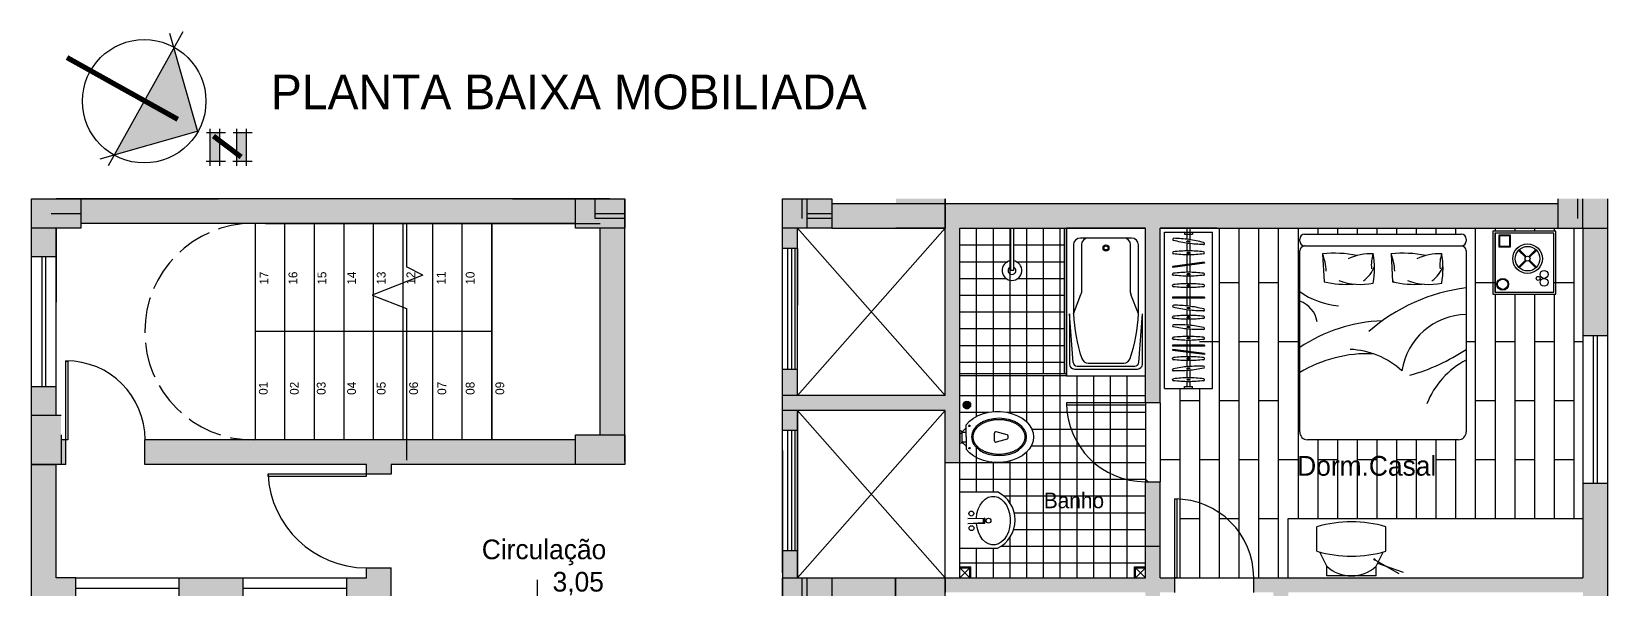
# Model space of a CAD drawing. Header units: millimetres. Extents: x 935 to 1399, y 512 to 900.
# Drawn here: x 1214.03 to 1230.03, y 825.03 to 830.7 of the extents above; entities that cross this region are included whole.
import ezdxf

# ---------------------------------------------------------------- set-up
doc = ezdxf.new("R2010")
doc.units = ezdxf.units.MM
doc.linetypes.add('ACAD_ISO02W100', pattern=[15, 12, -3])
for name, color, linetype in [('COR1', 1, 'Continuous'), ('COR2', 2, 'Continuous'), ('COR5', 5, 'Continuous'), ('LAYER1', 1, 'Continuous'), ('MOBIL', 7, 'Continuous'), ('MOBILIARIO', 4, 'Continuous'), ('projeçao', 7, 'ACAD_ISO02W100'), ('SANITARIOS', 5, 'Continuous')]:
    doc.layers.add(name, color=color, linetype=linetype)

msp = doc.modelspace()

# ---------------------------------------------------------------- hatches: boundary and pattern name
h = msp.add_hatch(color=254)
h.paths.add_polyline_path([(1219.55734, 829.00153), (1214.53467, 829.00153), (1214.53467, 828.75153), (1219.55734, 828.75153)])
h.paths.add_polyline_path([(1220.05734, 828.70153), (1219.80734, 828.70153), (1219.80734, 826.60153), (1220.05734, 826.60153)])
h.paths.add_polyline_path([(1219.55734, 826.55153), (1215.18467, 826.55153), (1215.18467, 826.30153), (1217.43467, 826.30153), (1217.43467, 826.20153), (1217.68467, 826.20153), (1217.68467, 826.30153), (1219.55734, 826.30153)])
h.paths.add_polyline_path([(1214.38467, 826.55153), (1214.33467, 826.55153), (1214.33467, 826.30153), (1214.38467, 826.30153)])
h.paths.add_polyline_path([(1214.28467, 827.09153), (1214.03467, 827.09153), (1214.03467, 826.80153), (1214.28467, 826.80153)])
h.paths.add_polyline_path([(1214.28467, 828.70153), (1214.03467, 828.70153), (1214.03467, 828.41153), (1214.28467, 828.41153)])
for points in [[(1214.53467, 829.00153), (1214.03467, 829.00153), (1214.03467, 828.70153), (1214.53467, 828.70153)], [(1214.53467, 829.00153), (1214.03467, 829.00153), (1214.03467, 828.70153), (1214.53467, 828.70153)], [(1220.05734, 829.00153), (1219.55734, 829.00153), (1219.55734, 828.70153), (1220.05734, 828.70153)], [(1222.15967, 829.00153), (1221.65967, 829.00153), (1221.65967, 828.70153), (1222.15967, 828.70153)], [(1223.30967, 829.00153), (1222.80967, 829.00153), (1222.80967, 828.70153), (1223.30967, 828.70153)], [(1230.03467, 829.00153), (1229.53467, 829.00153), (1229.53467, 828.70153), (1230.03467, 828.70153)], [(1214.33467, 826.30153), (1214.33467, 826.80153), (1214.03467, 826.80153), (1214.03467, 826.30153)], [(1219.55734, 826.60153), (1219.55734, 826.30153), (1220.05734, 826.30153), (1220.05734, 826.60153)], [(1222.15967, 825.15153), (1221.65967, 825.15153), (1221.65967, 824.85153), (1222.15967, 824.85153)], [(1223.30967, 825.15153), (1222.80967, 825.15153), (1222.80967, 824.85153), (1223.30967, 824.85153)]]:
    msp.add_hatch(color=256).paths.add_polyline_path(points)
h = msp.add_hatch()
h.set_pattern_fill('NET', color=254, scale=0.05, style=0)
h.set_pattern_definition([(0, (1588.9103825, 436.532447), (0, 0.00625), []), (90, (1588.9103825, 436.532447), (-0.00625, 4e-19), [])])
h.paths.add_polyline_path([(1223.56921, 826.90623, 1), (1223.49275, 826.90623, 1)])
at = {"layer": 'MOBIL'}
h = msp.add_hatch(color=254, dxfattribs=at)
h.paths.add_polyline_path([(1223.45967, 828.70153), (1225.34298, 828.70153), (1225.34298, 826.92653), (1225.49298, 826.92653), (1225.49298, 828.95153), (1223.30967, 828.95153), (1223.30967, 828.70153), (1223.30967, 827.35153), (1223.30967, 827.17653), (1223.30967, 827.05153), (1223.30967, 827.00153), (1221.65967, 827.00153), (1221.65967, 826.85153), (1223.30967, 826.85153), (1223.30967, 826.32153), (1223.45967, 826.32153), (1223.45967, 826.85153)])
h.paths.add_polyline_path([(1229.53467, 828.95153), (1228.33467, 828.95153), (1225.49298, 828.95153), (1225.49298, 828.70153), (1229.53467, 828.70153)])
h.paths.add_polyline_path([(1225.49298, 826.12653), (1225.34298, 826.12653), (1225.34298, 825.47153), (1225.49298, 825.47153)])
h.paths.add_polyline_path([(1221.80967, 827.26962), (1221.65967, 827.26962), (1221.65967, 827.00153), (1221.80967, 827.00153)], flags=17)
h.paths.add_polyline_path([(1221.80967, 826.85153), (1221.65967, 826.85153), (1221.65967, 826.65018), (1221.80967, 826.65018)], flags=17)
h.paths.add_polyline_path([(1221.80967, 828.70153), (1221.65967, 828.70153), (1221.65967, 828.49462), (1221.80967, 828.49462)], flags=17)
h.paths.add_polyline_path([(1223.30967, 828.95153), (1222.15967, 828.95153), (1222.15967, 828.80153), (1222.15967, 828.70153), (1223.30967, 828.70153)], flags=16)
h.paths.add_polyline_path([(1230.03467, 828.70153), (1229.78467, 828.70153), (1229.78467, 827.61043), (1230.03467, 827.61043)])
for points in [[(1214.28467, 826.30153), (1214.03467, 826.30153), (1214.03467, 824.13364), (1214.28467, 824.13364), (1214.28467, 824.40153), (1214.28467, 824.65153), (1214.28467, 824.70153), (1214.28467, 824.90153), (1214.48467, 824.90153), (1214.48467, 825.15153), (1214.28467, 825.15153)], [(1230.03467, 826.11043), (1229.78467, 826.11043), (1229.78467, 825.15153), (1229.78467, 823.00153), (1229.93467, 823.00153), (1230.03467, 823.00153)], [(1225.64298, 825.15153), (1225.49298, 825.15153), (1225.49298, 825.47153), (1225.34298, 825.47153), (1225.34298, 825.15153), (1223.30967, 825.15153), (1223.30967, 825.00153), (1225.19298, 825.00153), (1225.34298, 825.00153), (1225.34298, 824.48475), (1225.49298, 824.48475), (1225.49298, 825.00153), (1225.64298, 825.00153)], [(1229.78467, 825.15153), (1226.74298, 825.15153), (1226.44298, 825.15153), (1226.44298, 825.00153), (1226.64298, 825.00153), (1226.64298, 824.90153), (1226.79298, 824.90153), (1226.79298, 825.00153), (1229.78467, 825.00153)]]:
    msp.add_hatch(color=254, dxfattribs=at).paths.add_polyline_path(points)
h = msp.add_hatch(color=254, dxfattribs=at)
h.paths.add_polyline_path([(1221.80967, 825.42518), (1221.65967, 825.42518), (1221.65967, 825.20153), (1221.65967, 825.15153), (1221.80967, 825.15153)])
h.paths.add_polyline_path([(1222.80323, 825.15153), (1222.15967, 825.15153), (1222.15967, 824.95153), (1222.15967, 824.90153), (1222.80323, 824.90153)])
h = msp.add_hatch(color=254, dxfattribs=at)
h.paths.add_polyline_path([(1220.05734, 824.03364), (1217.68467, 824.03364), (1217.68467, 824.13364), (1215.98467, 824.13364), (1215.98467, 824.90153), (1216.18467, 824.90153), (1216.18467, 825.15153), (1215.53467, 825.15153), (1215.53467, 824.90153), (1215.73467, 824.90153), (1215.73467, 824.30153), (1215.73467, 824.15153), (1215.73467, 824.13364), (1214.03467, 824.13364), (1214.03467, 823.00153), (1214.28467, 823.00153), (1214.28467, 823.25364), (1214.28467, 823.88364), (1215.93467, 823.88364), (1215.93467, 823.78364), (1216.08467, 823.78364), (1216.08467, 823.88364), (1218.83289, 823.88364), (1218.83289, 823.88477), (1218.85603, 823.88477), (1218.85603, 823.88364), (1219.80734, 823.88364), (1219.80734, 822.26784, -0.00624878), (1219.82734, 822.26759), (1219.95734, 822.26759), (1219.95734, 823.88364), (1220.05734, 823.88364)])
h.paths.add_polyline_path([(1216.08467, 822.98364), (1215.93467, 822.98364), (1215.93467, 822.47564), (1216.08467, 822.47564)], flags=17)
h.paths.add_polyline_path([(1217.68467, 825.15153), (1217.68467, 825.25142), (1217.43467, 825.25142), (1217.43467, 825.15153), (1217.23467, 825.15153), (1217.23467, 824.90153), (1217.43467, 824.90153), (1217.43467, 824.13364), (1217.68467, 824.13364)])

# ---------------------------------------------------------------- linework, layer by layer
for p, q in [((1214.03467, 829.00153), (1214.53467, 829.00153)), ((1214.03467, 828.70153), (1214.03467, 829.00153)), ((1214.03467, 829.00153), (1214.53467, 829.00153)), ((1214.03467, 829.00153), (1214.53467, 829.00153)), ((1214.03467, 828.70153), (1214.03467, 829.00153)), ((1214.53467, 829.00153), (1214.53467, 828.70153)), ((1214.53467, 829.00153), (1214.53467, 828.80153)), ((1214.53467, 829.00153), (1214.53467, 828.70153)), ((1214.53467, 829.00153), (1214.53467, 828.80153)), ((1219.55734, 829.00153), (1220.05734, 829.00153)), ((1219.55734, 828.70153), (1219.55734, 829.00153)), ((1219.75734, 828.80153), (1219.75734, 829.00153)), ((1219.75734, 829.00153), (1220.05734, 829.00153)), ((1220.05734, 829.00153), (1220.05734, 828.70153)), ((1220.05734, 829.00153), (1220.05734, 828.80153)), ((1221.65967, 829.00153), (1222.15967, 829.00153)), ((1221.65967, 828.70153), (1221.65967, 829.00153)), ((1221.85967, 828.80153), (1221.85967, 829.00153)), ((1221.85967, 829.00153), (1222.15967, 829.00153)), ((1221.90967, 828.70153), (1221.90967, 829.00153)), ((1222.15967, 829.00153), (1222.15967, 828.70153)), ((1222.15967, 829.00153), (1222.15967, 828.80153)), ((1223.30967, 828.70153), (1223.30967, 829.00153)), ((1223.30967, 829.00153), (1223.30967, 828.85153)), ((1223.30967, 828.70153), (1223.30967, 829.00153)), ((1229.53467, 828.70153), (1229.53467, 829.00153)), ((1229.73467, 828.80153), (1229.73467, 829.00153)), ((1229.78467, 828.70153), (1229.78467, 829.00153)), ((1230.03467, 829.00153), (1230.03467, 828.70153)), ((1230.03467, 829.00153), (1230.03467, 828.80153)), ((1214.23467, 828.85153), (1214.53467, 828.85153)), ((1214.23467, 828.85153), (1214.53467, 828.85153)), ((1219.75734, 828.85153), (1220.05734, 828.85153)), ((1220.05734, 828.80153), (1219.75734, 828.80153)), ((1221.90967, 828.85153), (1222.15967, 828.85153)), ((1222.15967, 828.80153), (1221.90967, 828.80153)), ((1214.53467, 828.70153), (1214.03467, 828.70153)), ((1214.53467, 828.70153), (1214.03467, 828.70153)), ((1220.05734, 828.70153), (1219.55734, 828.70153)), ((1222.15967, 828.70153), (1221.65967, 828.70153)), ((1223.30967, 828.70153), (1222.80967, 828.70153)), ((1229.53467, 828.70153), (1230.03467, 828.70153)), ((1214.03467, 826.30153), (1214.03467, 826.80153)), ((1214.03467, 826.80153), (1214.33467, 826.80153)), ((1214.33467, 826.60153), (1214.33467, 826.30153)), ((1219.55734, 826.60153), (1220.05734, 826.60153)), ((1219.55734, 826.30153), (1219.55734, 826.60153)), ((1219.75734, 826.60153), (1220.05734, 826.60153)), ((1220.05734, 826.60153), (1220.05734, 826.30153)), ((1220.05734, 826.60153), (1220.05734, 826.40153)), ((1214.33467, 826.55153), (1214.33467, 826.30153)), ((1214.33467, 826.30153), (1214.03467, 826.30153)), ((1220.05734, 826.30153), (1219.55734, 826.30153)), ((1221.65967, 825.15153), (1222.15967, 825.15153)), ((1221.65967, 824.85153), (1221.65967, 825.15153)), ((1221.85967, 824.95153), (1221.85967, 825.15153)), ((1221.85967, 825.15153), (1222.15967, 825.15153)), ((1221.90967, 824.85153), (1221.90967, 825.15153)), ((1222.15967, 825.15153), (1222.15967, 824.85153)), ((1222.15967, 825.15153), (1222.15967, 824.95153)), ((1222.80967, 824.85153), (1222.80967, 825.15153)), ((1223.30967, 824.85153), (1223.30967, 825.15153)), ((1223.30967, 825.15153), (1223.30967, 825.00153))]:
    msp.add_line(p, q)
at = {"color": 6}
for p, q in [((1214.28467, 829.00153), (1215.93467, 829.00153)), ((1215.73467, 829.00153), (1214.28467, 829.00153)), ((1214.28467, 829.00153), (1215.93467, 829.00153)), ((1215.73467, 829.00153), (1214.28467, 829.00153)), ((1219.55734, 829.00153), (1214.53467, 829.00153)), ((1215.88467, 829.00153), (1215.93467, 829.00153)), ((1215.93467, 829.00153), (1215.88467, 829.00153)), ((1215.88467, 829.00153), (1215.93467, 829.00153)), ((1218.91779, 829.00153), (1219.80734, 829.00153)), ((1219.90734, 829.00153), (1218.91779, 829.00153)), ((1218.91779, 829.00153), (1219.90734, 829.00153)), ((1219.90734, 829.00153), (1218.91779, 829.00153)), ((1220.05734, 826.33153), (1220.05734, 829.00153)), ((1222.15967, 828.95153), (1225.15154, 828.95153)), ((1223.30967, 828.95153), (1229.53467, 828.95153)), ((1228.33467, 828.95153), (1229.53467, 828.95153)), ((1214.03467, 814.80153), (1214.03467, 828.70153)), ((1214.28467, 828.70153), (1214.28467, 827.95153)), ((1214.28467, 828.70153), (1214.28467, 827.95153)), ((1214.28467, 826.80153), (1214.28467, 828.70153)), ((1219.55734, 828.75153), (1214.53467, 828.75153)), ((1216.30734, 826.55153), (1216.30734, 828.75153)), ((1216.40967, 828.75153), (1219.20967, 828.75153)), ((1216.60734, 826.55153), (1216.60734, 828.75153)), ((1216.90734, 826.55153), (1216.90734, 828.75153)), ((1217.20734, 826.55153), (1217.20734, 828.75153)), ((1217.50734, 826.55153), (1217.50734, 828.75153)), ((1217.80734, 826.55153), (1217.80734, 828.75153)), ((1218.10734, 826.55153), (1218.10734, 828.75153)), ((1218.40734, 826.55153), (1218.40734, 828.75153)), ((1218.70734, 828.75153), (1218.70734, 826.55153)), ((1218.70734, 826.55153), (1218.70734, 828.75153)), ((1219.20967, 828.75153), (1219.80734, 828.75153)), ((1219.80734, 826.60153), (1219.80734, 828.70153)), ((1221.65967, 826.0052), (1221.65967, 828.7552)), ((1221.80967, 827.17653), (1221.80967, 828.70153)), ((1222.15967, 828.70153), (1223.30967, 828.70153)), ((1223.30967, 827.00153), (1223.30967, 828.70153)), ((1223.30967, 827.05153), (1223.30967, 828.70153)), ((1223.30967, 828.20153), (1223.30967, 828.70153)), ((1223.30967, 827.35153), (1223.30967, 828.70153)), ((1223.45967, 827.00153), (1223.45967, 828.70153)), ((1223.45967, 827.05153), (1223.45967, 828.70153)), ((1223.45967, 825.15153), (1223.45967, 828.70153)), ((1223.45967, 828.70153), (1225.34298, 828.70153)), ((1224.52298, 827.22153), (1224.52298, 828.70153)), ((1224.54298, 827.20153), (1224.54298, 828.70153)), ((1225.34298, 826.92653), (1225.34298, 828.70153)), ((1225.49298, 826.92653), (1225.49298, 828.70153)), ((1225.49298, 828.70153), (1229.53467, 828.70153)), ((1229.78467, 828.70153), (1229.78467, 825.15153)), ((1230.03467, 828.70153), (1230.03467, 816.00153)), ((1221.80967, 828.49462), (1221.65967, 828.49462)), ((1221.80967, 827.91962), (1221.80967, 828.49462)), ((1221.80967, 828.49462), (1221.80967, 827.91962)), ((1214.28467, 828.41153), (1214.03467, 828.41153)), ((1223.30967, 827.17653), (1223.30967, 828.40808)), ((1218.70734, 827.65153), (1216.30734, 827.65153)), ((1229.78467, 827.61043), (1230.03467, 827.61043)), ((1221.65967, 827.26962), (1221.80967, 827.26962)), ((1221.65967, 825.42518), (1221.65967, 827.22885)), ((1221.80967, 827.00153), (1221.80967, 827.26962)), ((1224.54298, 827.22153), (1223.45967, 827.22153)), ((1224.54298, 827.20153), (1223.45967, 827.20153)), ((1214.28467, 827.09153), (1214.03467, 827.09153)), ((1223.30967, 827.00153), (1221.65967, 827.00153)), ((1225.49298, 826.92653), (1225.34298, 826.92653)), ((1221.65967, 825.20153), (1221.65967, 826.85615)), ((1223.30967, 826.85153), (1221.65967, 826.85153)), ((1221.65967, 826.20251), (1221.65967, 826.72981)), ((1221.80967, 825.15153), (1221.80967, 826.85153)), ((1221.80967, 825.35153), (1221.80967, 826.85153)), ((1221.80967, 826.25385), (1221.80967, 826.85153)), ((1221.80967, 826.85153), (1221.80967, 825.35153)), ((1223.30967, 825.15153), (1223.30967, 826.85153)), ((1223.45967, 825.15153), (1223.45967, 826.85153)), ((1223.45967, 825.15153), (1223.45967, 826.85153)), ((1223.45967, 825.15153), (1223.45967, 826.85153)), ((1229.78467, 826.77296), (1229.78467, 825.15153)), ((1221.65967, 826.65018), (1221.80967, 826.65018)), ((1214.38467, 826.55153), (1214.33467, 826.55153)), ((1214.38467, 826.30153), (1214.38467, 826.55153)), ((1219.55734, 826.55153), (1215.18467, 826.55153)), ((1215.18467, 826.30153), (1215.18467, 826.55153)), ((1221.65967, 826.44378), (1221.65967, 824.03364)), ((1221.80967, 826.44378), (1221.80967, 825.15153)), ((1221.80967, 826.44378), (1221.80967, 825.15153)), ((1221.80967, 826.44378), (1221.80967, 825.15153)), ((1214.33467, 826.30153), (1214.28467, 826.30153)), ((1214.38467, 826.30153), (1214.28467, 826.30153)), ((1214.28467, 825.15153), (1214.28467, 826.30153)), ((1217.43467, 826.30153), (1215.18467, 826.30153)), ((1217.43467, 826.18153), (1217.43467, 826.30153)), ((1220.05734, 826.30153), (1217.68467, 826.30153)), ((1217.68467, 826.30153), (1217.68467, 826.20153)), ((1220.05734, 826.30153), (1219.53177, 826.30153)), ((1229.78467, 826.32653), (1229.78467, 825.15153)), ((1217.68467, 826.20153), (1217.43467, 826.20153)), ((1221.65967, 826.20251), (1221.65967, 826.22518)), ((1225.34298, 826.12653), (1225.49298, 826.12653)), ((1225.34298, 825.15153), (1225.34298, 826.12653)), ((1225.49298, 825.15153), (1225.49298, 826.12653)), ((1229.78467, 826.11043), (1230.03467, 826.11043)), ((1223.45967, 825.15153), (1223.45967, 825.56459)), ((1223.45967, 825.15153), (1223.45967, 825.56459)), ((1221.80967, 825.42518), (1221.65967, 825.42518)), ((1214.48467, 825.15153), (1214.28467, 825.15153)), ((1214.48467, 824.90153), (1214.48467, 825.15153)), ((1215.53467, 824.90153), (1215.53467, 825.15153)), ((1215.53467, 825.15153), (1216.18467, 825.15153)), ((1216.18467, 824.90153), (1216.18467, 825.15153)), ((1217.23467, 825.15153), (1217.43467, 825.15153)), ((1217.23467, 824.90153), (1217.23467, 825.15153)), ((1217.43171, 825.25142), (1217.68467, 825.25142)), ((1217.43467, 825.15153), (1217.43467, 825.25153)), ((1217.68467, 825.15153), (1217.68467, 825.25153)), ((1217.68467, 824.03364), (1217.68467, 825.15153)), ((1221.80967, 825.15153), (1223.30967, 825.15153)), ((1223.30967, 825.15153), (1225.34298, 825.15153)), ((1223.45967, 825.26153), (1223.56967, 825.26153)), ((1223.45967, 825.25153), (1223.55967, 825.25153)), ((1223.45967, 825.25153), (1223.55967, 825.25153)), ((1223.45967, 825.15153), (1225.34298, 825.15153)), ((1223.55967, 825.15153), (1223.55967, 825.25153)), ((1223.56967, 825.15153), (1223.56967, 825.26153)), ((1225.23298, 825.15153), (1225.23298, 825.26153)), ((1225.23298, 825.26153), (1225.34298, 825.26153)), ((1225.24298, 825.25153), (1225.34298, 825.25153)), ((1225.24298, 825.15153), (1225.24298, 825.25153)), ((1225.24298, 825.25153), (1225.34298, 825.25153)), ((1225.24298, 825.15153), (1225.24298, 825.25153)), ((1225.49298, 825.15153), (1225.64298, 825.15153)), ((1225.64298, 825.00153), (1225.64298, 825.15153)), ((1226.44298, 825.15153), (1226.74298, 825.15153)), ((1226.44298, 825.00153), (1226.44298, 825.15153)), ((1226.74298, 825.15153), (1229.78467, 825.15153)), ((1226.74298, 825.15153), (1229.78467, 825.15153))]:
    msp.add_line(p, q, dxfattribs=at)
at = {"color": 254}
for p, q in [((1223.30967, 828.95153), (1223.30967, 828.70153)), ((1223.62967, 827.22153), (1223.62967, 828.70153)), ((1223.79967, 827.22153), (1223.79967, 828.70153)), ((1223.96967, 827.22153), (1223.96967, 828.70153)), ((1224.13967, 827.22153), (1224.13967, 828.70153)), ((1224.30967, 827.22153), (1224.30967, 828.70153)), ((1224.47967, 827.22153), (1224.47967, 828.70153)), ((1226.09298, 828.70153), (1226.09298, 825.15153)), ((1226.29298, 828.70153), (1226.29298, 825.15153)), ((1226.49298, 828.70153), (1226.49298, 825.15153)), ((1226.69298, 828.70153), (1226.69298, 825.15153)), ((1226.89298, 828.70153), (1226.89298, 825.75153)), ((1227.09298, 828.70153), (1227.09298, 828.6411)), ((1227.29298, 828.70153), (1227.29298, 828.6411)), ((1227.49298, 828.70153), (1227.49298, 828.6411)), ((1227.69298, 828.70153), (1227.69298, 828.6411)), ((1227.89298, 828.70153), (1227.89298, 828.6411)), ((1228.09298, 828.70153), (1228.09298, 828.6411)), ((1228.29298, 828.70153), (1228.29298, 828.6411)), ((1228.49298, 828.70153), (1228.49298, 828.6411)), ((1228.69298, 828.70153), (1228.69298, 825.75153)), ((1228.89298, 828.70153), (1228.89298, 828.67248)), ((1228.89298, 828.65248), (1228.89298, 828.05248)), ((1228.89298, 828.05248), (1228.89298, 828.65248)), ((1229.09298, 828.70153), (1229.09298, 828.67248)), ((1229.29298, 828.70153), (1229.29298, 828.67248)), ((1229.49298, 828.70153), (1229.49298, 828.67248)), ((1229.69298, 828.70153), (1229.69298, 825.75153)), ((1223.45967, 828.53153), (1223.97373, 828.53153)), ((1224.00373, 828.53153), (1224.52298, 828.53153)), ((1223.45967, 828.36153), (1223.94552, 828.36153)), ((1224.03194, 828.36153), (1224.52298, 828.36153)), ((1223.45967, 828.19153), (1223.92849, 828.19153)), ((1224.04897, 828.19153), (1224.52298, 828.19153)), ((1223.45967, 828.02153), (1224.52298, 828.02153)), ((1226.09298, 828.15153), (1226.29298, 828.15153)), ((1226.49298, 828.15153), (1226.69298, 828.15153)), ((1228.69298, 828.15153), (1228.89298, 828.15153)), ((1228.89298, 828.03248), (1228.89298, 825.75153)), ((1229.09298, 828.03248), (1229.09298, 825.75153)), ((1229.29298, 828.03248), (1229.29298, 825.75153)), ((1229.49298, 828.15153), (1229.69298, 828.15153)), ((1229.49298, 828.03248), (1229.49298, 825.75153)), ((1223.45967, 827.85153), (1224.52298, 827.85153)), ((1224.13967, 826.73276), (1224.13967, 827.85153)), ((1223.45967, 827.68153), (1224.52298, 827.68153)), ((1223.62967, 826.79002), (1223.62967, 827.8222)), ((1223.96967, 826.82428), (1223.96967, 827.8222)), ((1225.89298, 827.55153), (1226.09298, 827.55153)), ((1226.29298, 827.55153), (1226.49298, 827.55153)), ((1226.69298, 827.55153), (1226.89298, 827.55153)), ((1228.60028, 827.55153), (1228.69298, 827.55153)), ((1228.89298, 827.55153), (1229.09298, 827.55153)), ((1229.29298, 827.55153), (1229.49298, 827.55153)), ((1229.69298, 827.55153), (1229.78467, 827.55153)), ((1223.45967, 827.51153), (1224.52298, 827.51153)), ((1223.79967, 826.83804), (1223.79967, 827.51153)), ((1223.45967, 827.34153), (1224.52298, 827.34153)), ((1224.30967, 825.15153), (1224.30967, 827.20153)), ((1224.47967, 825.15153), (1224.47967, 827.22153)), ((1224.64967, 825.15153), (1224.64967, 827.20153)), ((1224.81967, 825.15153), (1224.81967, 827.20153)), ((1224.98967, 825.15153), (1224.98967, 827.20153)), ((1225.15967, 825.15153), (1225.15967, 827.20153)), ((1225.69298, 827.07245), (1225.69298, 825.15153)), ((1225.89298, 827.07245), (1225.89298, 825.15153)), ((1223.45967, 827.00153), (1225.34298, 827.00153)), ((1225.34298, 826.92653), (1225.34298, 826.12653)), ((1225.49298, 826.92653), (1225.49298, 826.12653)), ((1225.69298, 826.95153), (1225.89298, 826.95153)), ((1226.09298, 826.95153), (1226.29298, 826.95153)), ((1226.49298, 826.95153), (1226.69298, 826.95153)), ((1228.69298, 826.95153), (1228.89298, 826.95153)), ((1229.09298, 826.95153), (1229.29298, 826.95153)), ((1229.49298, 826.95153), (1229.69298, 826.95153)), ((1223.45967, 826.83153), (1223.75217, 826.83153)), ((1223.93716, 826.83153), (1225.34298, 826.83153)), ((1224.19064, 826.66153), (1225.34298, 826.66153)), ((1223.62967, 826.02339), (1223.62967, 826.4715)), ((1224.13967, 825.15153), (1224.13967, 826.4293)), ((1224.18624, 826.49153), (1225.34298, 826.49153)), ((1227.09298, 826.55285), (1227.09298, 825.75153)), ((1227.29298, 826.55285), (1227.29298, 825.75153)), ((1227.49298, 826.55285), (1227.49298, 825.75153)), ((1227.69298, 826.55285), (1227.69298, 825.75153)), ((1227.89298, 826.55285), (1227.89298, 825.75153)), ((1228.09298, 826.55285), (1228.09298, 825.75153)), ((1228.29298, 826.55285), (1228.29298, 825.75153)), ((1228.49298, 826.55285), (1228.49298, 825.75153)), ((1214.03467, 826.30153), (1214.28467, 826.30153)), ((1223.30967, 826.32153), (1225.34298, 826.32153)), ((1223.79967, 826.02339), (1223.79967, 826.32402)), ((1223.96967, 825.90987), (1223.96967, 826.33778)), ((1225.49298, 826.35153), (1225.69298, 826.35153)), ((1225.89298, 826.35153), (1226.09298, 826.35153)), ((1226.29298, 826.35153), (1226.49298, 826.35153)), ((1226.69298, 826.35153), (1226.89298, 826.35153)), ((1227.09298, 826.35153), (1227.29298, 826.35153)), ((1227.49298, 826.35153), (1227.69298, 826.35153)), ((1227.89298, 826.35153), (1228.09298, 826.35153)), ((1228.29298, 826.35153), (1228.49298, 826.35153)), ((1228.69298, 826.35153), (1228.89298, 826.35153)), ((1229.09298, 826.35153), (1229.29298, 826.35153)), ((1229.49298, 826.35153), (1229.69298, 826.35153)), ((1223.45967, 826.15153), (1225.34298, 826.15153)), ((1223.9058, 825.98153), (1225.34298, 825.98153)), ((1224.01208, 825.81153), (1225.34298, 825.81153)), ((1224.00649, 825.64153), (1225.34298, 825.64153)), ((1224.00649, 825.64153), (1225.34298, 825.64153)), ((1225.69298, 825.75153), (1225.89298, 825.75153)), ((1226.09298, 825.75153), (1226.29298, 825.75153)), ((1226.49298, 825.75153), (1226.69298, 825.75153)), ((1223.62967, 825.15153), (1223.62967, 825.44981)), ((1223.79967, 825.15153), (1223.79967, 825.44981)), ((1223.87862, 825.47153), (1225.49298, 825.47153)), ((1223.96967, 825.15153), (1223.96967, 825.56333)), ((1223.45967, 825.30153), (1225.34298, 825.30153)), ((1222.80323, 825.15153), (1222.80323, 823.57678)), ((1225.64298, 825.15153), (1226.44298, 825.15153))]:
    msp.add_line(p, q, dxfattribs=at)
at = {"color": 3, "linetype": 'Continuous'}
for p, q in [((1217.84231, 828.75153), (1217.84231, 828.30836)), ((1218.00807, 828.22541), (1217.49236, 828.02264)), ((1218.00807, 828.22541), (1217.84231, 828.30836)), ((1217.49236, 828.02264), (1217.84231, 827.88793)), ((1217.84231, 827.88793), (1217.84231, 826.34631))]:
    msp.add_line(p, q, dxfattribs=at)
at = {"color": 1}
for p, q in [((1223.30967, 828.70153), (1221.80967, 827.00153)), ((1221.80967, 828.70153), (1223.30967, 827.00153)), ((1214.38467, 826.55153), (1214.38467, 827.3552)), ((1214.38467, 827.35153), (1214.40467, 827.35153)), ((1214.40467, 827.35495), (1214.40467, 826.55153)), ((1225.34298, 826.92653), (1224.54298, 826.92653)), ((1224.54298, 826.92653), (1224.54298, 826.90653)), ((1224.54298, 826.90653), (1225.34298, 826.90653)), ((1225.34298, 826.92653), (1225.34298, 826.90653)), ((1223.30967, 826.85153), (1221.80967, 825.15153)), ((1221.80967, 826.85153), (1223.30967, 825.15153)), ((1223.45967, 826.63353), (1223.45967, 826.52853)), ((1223.47017, 826.64403), (1223.47017, 826.64403)), ((1223.48067, 826.63003), (1223.52489, 826.67425)), ((1223.48067, 826.63353), (1223.48067, 826.52853)), ((1223.48067, 826.63003), (1223.52489, 826.63003)), ((1223.52489, 826.58103), (1223.52489, 826.70476)), ((1223.52489, 826.58103), (1223.52489, 826.4573)), ((1223.54366, 826.69303), (1223.56606, 826.69303)), ((1223.55766, 826.68463), (1223.55766, 826.70476)), ((1223.81077, 826.54335), (1223.81077, 826.6194)), ((1223.9404, 826.60292), (1223.8284, 826.63293)), ((1223.95077, 826.57336), (1223.95077, 826.58939)), ((1214.40467, 826.55153), (1214.38467, 826.55153)), ((1223.48067, 826.53203), (1223.52489, 826.53203)), ((1223.48067, 826.53203), (1223.52489, 826.48781)), ((1223.48894, 826.51803), (1223.48894, 826.51803)), ((1223.54366, 826.46903), (1223.56606, 826.46903)), ((1223.55766, 826.47743), (1223.55766, 826.4573)), ((1223.9404, 826.55984), (1223.8284, 826.52983)), ((1216.43467, 826.20153), (1216.43467, 826.18153)), ((1217.43467, 826.20153), (1216.43467, 826.20153)), ((1216.43467, 826.18153), (1217.43467, 826.18153)), ((1217.43467, 826.18153), (1217.43467, 826.20153)), ((1225.64298, 825.95153), (1225.66298, 825.95153)), ((1225.64298, 825.95153), (1225.64298, 825.95153)), ((1225.64298, 825.15153), (1225.64298, 825.95153)), ((1225.66298, 825.95153), (1225.66298, 825.15153)), ((1226.79298, 825.15153), (1226.79298, 825.75153)), ((1226.79298, 825.75153), (1229.78467, 825.75153)), ((1221.80967, 825.32153), (1221.80967, 825.30153)), ((1214.48467, 825.15153), (1215.53467, 825.15153)), ((1216.18467, 825.15153), (1217.23467, 825.15153)), ((1225.66298, 825.15153), (1225.64298, 825.15153))]:
    msp.add_line(p, q, dxfattribs=at)
at = {"color": 1, "ltscale": 0.1}
for p, q in [((1223.97373, 828.70153), (1223.97373, 828.27134)), ((1224.00373, 828.70153), (1224.00373, 828.27134)), ((1224.00373, 828.27134), (1223.97373, 828.27134))]:
    msp.add_line(p, q, dxfattribs=at)
at = {"color": 7}
for p, q in [((1226.07069, 828.70153), (1225.49298, 828.70153)), ((1219.17313, 824.92434), (1219.17313, 825.13073)), ((1223.45967, 825.25153), (1223.55967, 825.15153)), ((1223.55967, 825.25153), (1223.45967, 825.15153)), ((1225.34298, 825.25153), (1225.24298, 825.15153)), ((1225.24298, 825.25153), (1225.34298, 825.15153))]:
    msp.add_line(p, q, dxfattribs=at)
at = {"color": 3}
for p, q in [((1221.71467, 827.26962), (1221.71467, 828.49462)), ((1221.75467, 827.26962), (1221.75467, 828.49462)), ((1221.78467, 828.49462), (1221.78467, 827.26962)), ((1226.95698, 828.52184), (1226.95684, 828.5217)), ((1214.13967, 828.41153), (1214.13967, 827.09153)), ((1214.17967, 827.09153), (1214.17967, 828.41153)), ((1227.86757, 828.15494), (1227.85313, 828.16939)), ((1227.86757, 828.15494), (1227.85313, 828.16939)), ((1229.88967, 827.61043), (1229.88967, 826.11043)), ((1229.92967, 827.61043), (1229.92967, 826.11043)), ((1221.71467, 825.42518), (1221.71467, 826.65018)), ((1221.75467, 825.42518), (1221.75467, 826.65018)), ((1221.78467, 826.65018), (1221.78467, 825.42518)), ((1223.48067, 826.61746), (1223.45967, 826.61746)), ((1225.3705, 826.12653), (1225.34298, 826.15406)), ((1214.48467, 825.04653), (1215.53467, 825.04653)), ((1216.18467, 825.04653), (1217.23467, 825.04653))]:
    msp.add_line(p, q, dxfattribs=at)
at = {"color": 6, "linetype": 'Continuous'}
msp.add_line((1223.8763, 826.54034), (1223.87447, 826.54218), dxfattribs=at)
at = {"color": 254}
msp.add_circle((1223.53098, 826.90623), 0.03823, dxfattribs=at)
at = {"color": 1}
for centre in [(1223.55766, 826.69303), (1223.55766, 826.46903)]:
    msp.add_circle(centre, 0.0056, dxfattribs=at)
at = {"color": 6, "linetype": 'ACAD_ISO02W100', "ltscale": 0.03}
msp.add_arc((1216.28467, 827.65153), 1.1, 90, 270, dxfattribs=at)
at = {"color": 1, "ltscale": 0.1}
for radius, start, end in [(0.1, 98.626927, 81.373073), (0.04, 112.024313, 67.975687)]:
    msp.add_arc((1223.98873, 828.27134), radius, start, end, dxfattribs=at)
at = {"color": 1}
for centre, radius, start, end in [((1214.38467, 826.55153), 0.80367, 0, 90), ((1225.34298, 826.92653), 0.8, 180, 270), ((1223.47017, 826.63353), 0.0105, 90, 180), ((1223.47017, 826.63353), 0.0105, 0, 90), ((1223.82477, 826.6194), 0.014, 75, 180), ((1223.93677, 826.58939), 0.014, 0, 75), ((1223.93677, 826.57336), 0.014, 285, 0), ((1223.47017, 826.52853), 0.0105, 270, 0), ((1223.48894, 826.52853), 0.0105, 180, 270), ((1223.82477, 826.54335), 0.014, 180, 285), ((1217.43477, 826.25153), 1.00011, 182.865677, 269.824609), ((1225.64298, 825.15153), 0.8, 0, 90)]:
    msp.add_arc(centre, radius, start, end, dxfattribs=at)
at = {"color": 1, "extrusion": (0, 0, -1)}
msp.add_ellipse((1223.84467, 826.58103), major_axis=(0.364, 0), ratio=0.71153846, start_param=-2.64353334, end_param=2.64353334, dxfattribs=at)
msp.add_ellipse((1223.85728, 826.58158), major_axis=(0.28, 0), ratio=0.675, dxfattribs=at)
at = {"color": 1}
msp.add_rational_spline([(1224.12328, 826.58158), (1224.12328, 826.54794), (1224.10403, 826.51658), (1224.0843, 826.48443), (1224.04743, 826.45954), (1223.96897, 826.40658), (1223.85728, 826.40658), (1223.74558, 826.40658), (1223.66712, 826.45954), (1223.63025, 826.48443), (1223.61052, 826.51658), (1223.59128, 826.54794), (1223.59128, 826.58158), (1223.59128, 826.61522), (1223.61052, 826.64658), (1223.63025, 826.67873), (1223.66712, 826.70362), (1223.74558, 826.75658), (1223.85728, 826.75658), (1223.96897, 826.75658), (1224.04743, 826.70362), (1224.0843, 826.67873), (1224.10403, 826.64658), (1224.12328, 826.61522), (1224.12328, 826.58158)], [1, 0.982463622844, 1, 0.9801023307, 1, 0.922021079649, 1, 0.922021079649, 1, 0.9801023307, 1, 0.982463622847, 1, 0.982463622849, 1, 0.980102330699, 1, 0.922021079649, 1, 0.922021079649, 1, 0.9801023307, 1, 0.982463622847, 1], degree=2, knots=[0, 0, 0, 0.40823666, 0.40823666, 0.78539816, 0.78539816, 1.57079633, 1.57079633, 2.35619449, 2.35619449, 2.73335599, 2.73335599, 3.14159265, 3.14159265, 3.54982932, 3.54982932, 3.92699082, 3.92699082, 4.71238898, 4.71238898, 5.49778714, 5.49778714, 5.87494864, 5.87494864, 6.28318531, 6.28318531, 6.28318531], dxfattribs=at)
at = {"layer": 'COR1', "color": 1}
for p, q in [((1215.81084, 829.67553), (1216.00313, 829.67553)), ((1215.8448, 829.71205), (1215.8448, 829.33469)), ((1215.94223, 829.71205), (1215.94223, 829.33469)), ((1216.08158, 829.67553), (1216.27387, 829.67553)), ((1216.11554, 829.71205), (1216.11554, 829.33469)), ((1216.21298, 829.71205), (1216.21298, 829.33469)), ((1215.80826, 829.38338), (1216.00313, 829.38338)), ((1216.079, 829.38338), (1216.27387, 829.38338))]:
    msp.add_line(p, q, dxfattribs=at)
at = {"layer": 'COR1', "color": 1, "const_width": 0.05273}
msp.add_lwpolyline([(1215.88165, 829.63854), (1216.1628, 829.42622)], dxfattribs=at)
at = {"layer": 'COR1', "color": 1}
for points in [[(1215.8448, 829.67553), (1215.94223, 829.67553), (1215.8448, 829.38338), (1215.94223, 829.38338)], [(1216.11554, 829.67553), (1216.21298, 829.67553), (1216.11554, 829.38338), (1216.21298, 829.38338)]]:
    msp.add_solid(points, dxfattribs=at)
at = {"layer": 'COR2', "color": 2}
for p, q in [((1214.81466, 829.33958), (1215.57441, 830.70058)), ((1215.72334, 829.68126), (1215.44056, 830.6787)), ((1214.73151, 829.40852), (1215.72894, 829.6913))]:
    msp.add_line(p, q, dxfattribs=at)
at = {"layer": 'COR2', "color": 2, "const_width": 0.05273}
msp.add_lwpolyline([(1215.51967, 829.80812), (1214.39462, 830.43616)], dxfattribs=at)
at = {"layer": 'COR2', "color": 2}
msp.add_solid([(1215.72894, 829.6913), (1214.87601, 829.44949), (1215.48153, 830.5342)], dxfattribs=at)
at = {"layer": 'COR5', "color": 5}
msp.add_circle((1215.17877, 829.99184), 0.62691, dxfattribs=at)
at = {"layer": 'LAYER1', "linetype": 'Continuous'}
for p, q in [((1223.45967, 826.02339), (1223.84029, 826.02339)), ((1223.6646, 825.88834), (1223.68832, 825.92257)), ((1223.68832, 825.92257), (1223.71631, 825.94946)), ((1223.71631, 825.94946), (1223.74749, 825.96799)), ((1223.74749, 825.96799), (1223.78065, 825.97744)), ((1223.78065, 825.97744), (1223.81452, 825.97745)), ((1223.81452, 825.97745), (1223.84781, 825.96802)), ((1223.84781, 825.96802), (1223.87924, 825.94951)), ((1223.87924, 825.94951), (1223.90761, 825.92263)), ((1223.90761, 825.92263), (1223.93181, 825.88841)), ((1223.62713, 825.75591), (1223.63342, 825.80338)), ((1223.63342, 825.80338), (1223.64605, 825.84809)), ((1223.64605, 825.84809), (1223.6646, 825.88834)), ((1223.93181, 825.88841), (1223.95091, 825.84818)), ((1223.95091, 825.84818), (1223.96418, 825.80347)), ((1223.96418, 825.80347), (1223.97112, 825.75601)), ((1223.53974, 825.753), (1223.71255, 825.7553)), ((1223.70029, 825.74896), (1223.53974, 825.753)), ((1223.5404, 825.70363), (1223.70078, 825.71193)), ((1223.5404, 825.70363), (1223.7132, 825.70592)), ((1223.63441, 825.66005), (1223.62783, 825.7028)), ((1223.64768, 825.61534), (1223.63441, 825.66005)), ((1223.66678, 825.57511), (1223.64768, 825.61534)), ((1223.71255, 825.7553), (1223.70029, 825.74896)), ((1223.70078, 825.71193), (1223.70029, 825.74896)), ((1223.70078, 825.71193), (1223.7132, 825.70592)), ((1223.7132, 825.70592), (1223.71255, 825.7553)), ((1223.95251, 825.61543), (1223.93396, 825.57518)), ((1223.96517, 825.66014), (1223.95251, 825.61543)), ((1223.97146, 825.70761), (1223.96517, 825.66014)), ((1223.97112, 825.75601), (1223.97146, 825.70761)), ((1223.45967, 825.44981), (1223.84029, 825.44981)), ((1223.69095, 825.54089), (1223.66678, 825.57511)), ((1223.71932, 825.51401), (1223.69095, 825.54089)), ((1223.75075, 825.4955), (1223.71932, 825.51401)), ((1223.78404, 825.48607), (1223.75075, 825.4955)), ((1223.81794, 825.48608), (1223.78404, 825.48607)), ((1223.8511, 825.49553), (1223.81794, 825.48608)), ((1223.88225, 825.51406), (1223.8511, 825.49553)), ((1223.91024, 825.54095), (1223.88225, 825.51406)), ((1223.93396, 825.57518), (1223.91024, 825.54095))]:
    msp.add_line(p, q, dxfattribs=at)
for centre in [(1223.57612, 825.80287), (1223.57808, 825.65475), (1223.74991, 825.73111)]:
    msp.add_circle(centre, 0.02469, dxfattribs=at)
msp.add_arc((1223.70314, 825.7366), 0.31789, 295.557199, 64.442801, dxfattribs=at)
at = {"layer": 'MOBILIARIO', "color": 7}
for p, q in [((1225.53625, 827.07245), (1225.53625, 828.66245)), ((1225.53625, 828.66245), (1226.02625, 828.66245)), ((1225.74125, 828.66245), (1225.74125, 828.64245)), ((1225.74125, 828.64245), (1225.82125, 828.64245)), ((1225.76625, 828.58956), (1225.76625, 828.70153)), ((1225.79625, 828.58545), (1225.79625, 828.70153)), ((1225.82125, 828.66245), (1225.82125, 828.64245)), ((1226.02625, 827.07245), (1226.02625, 828.66245)), ((1226.9595, 828.6411), (1228.55056, 828.6411)), ((1225.62034, 828.58917), (1225.62058, 828.59091)), ((1225.76571, 828.56369), (1225.7671, 828.57359)), ((1225.79541, 828.55951), (1225.76571, 828.56369)), ((1225.76625, 828.47126), (1225.76625, 828.54944)), ((1225.7968, 828.56942), (1225.7671, 828.57359)), ((1225.79541, 828.55951), (1225.7968, 828.56942)), ((1225.79625, 828.47126), (1225.79625, 828.54531)), ((1225.94217, 828.54394), (1225.94242, 828.54568)), ((1226.90978, 828.5715), (1226.90978, 828.59138)), ((1226.9595, 828.52178), (1228.55056, 828.52178)), ((1228.60028, 828.59138), (1228.60028, 828.5715)), ((1225.61875, 828.4505), (1225.61875, 828.45226)), ((1225.94148, 828.35728), (1225.61964, 828.31205)), ((1225.94287, 828.34738), (1225.62103, 828.30214)), ((1225.79625, 828.4555), (1225.76625, 828.4555)), ((1225.76625, 828.4455), (1225.76625, 828.4555)), ((1225.79625, 828.4455), (1225.76625, 828.4455)), ((1225.76625, 828.33265), (1225.76625, 828.43151)), ((1225.76625, 828.25407), (1225.76625, 828.32255)), ((1225.79625, 828.4455), (1225.79625, 828.4555)), ((1225.79625, 828.33687), (1225.79625, 828.43151)), ((1225.79625, 828.25407), (1225.79625, 828.32677)), ((1225.94148, 828.35728), (1225.94287, 828.34738)), ((1225.94375, 828.4505), (1225.94375, 828.45226)), ((1226.90978, 826.6324), (1226.90978, 828.47205)), ((1227.14264, 828.44204), (1227.15763, 828.15823)), ((1227.83872, 828.44204), (1227.85372, 828.15823)), ((1228.60028, 828.47205), (1228.60028, 826.6324)), ((1225.61875, 828.23332), (1225.61875, 828.23508)), ((1225.61964, 828.31205), (1225.62103, 828.30214)), ((1225.76625, 828.22832), (1225.76625, 828.23832)), ((1225.79625, 828.23832), (1225.76625, 828.23832)), ((1225.79625, 828.22832), (1225.76625, 828.22832)), ((1225.76625, 828.13803), (1225.76625, 828.21432)), ((1225.79625, 828.22832), (1225.79625, 828.23832)), ((1225.79625, 828.13803), (1225.79625, 828.21432)), ((1225.94375, 828.23332), (1225.94375, 828.23508)), ((1225.61875, 828.11727), (1225.61875, 828.11903)), ((1225.61875, 828.0025), (1225.61875, 827.9925)), ((1225.94375, 828.0025), (1225.61875, 828.0025)), ((1225.79625, 828.12227), (1225.76625, 828.12227)), ((1225.76625, 828.11227), (1225.76625, 828.12227)), ((1225.79625, 828.11227), (1225.76625, 828.11227)), ((1225.76625, 828.0025), (1225.76625, 828.09827)), ((1225.79625, 828.11227), (1225.79625, 828.12227)), ((1225.79625, 828.0025), (1225.79625, 828.09827)), ((1225.94375, 828.11727), (1225.94375, 828.11903)), ((1225.94375, 828.0025), (1225.94375, 827.9925)), ((1225.94375, 827.9925), (1225.61875, 827.9925)), ((1225.61997, 827.90944), (1225.62018, 827.91119)), ((1225.76576, 827.88651), (1225.76698, 827.89643)), ((1225.79553, 827.88285), (1225.76576, 827.88651)), ((1225.76625, 827.91235), (1225.76625, 827.9925)), ((1225.76625, 827.81667), (1225.76625, 827.87231)), ((1225.79675, 827.89277), (1225.76698, 827.89643)), ((1225.79553, 827.88285), (1225.79675, 827.89277)), ((1225.79625, 827.90875), (1225.79625, 827.9925)), ((1225.79625, 827.81667), (1225.79625, 827.8687)), ((1225.94254, 827.86984), (1225.94276, 827.87158)), ((1225.61875, 827.79591), (1225.61875, 827.79767)), ((1225.61937, 827.70965), (1225.61953, 827.7114)), ((1225.76588, 827.69181), (1225.76675, 827.70177)), ((1225.79576, 827.6892), (1225.76588, 827.69181)), ((1225.79625, 827.80091), (1225.76625, 827.80091)), ((1225.76625, 827.79091), (1225.76625, 827.80091)), ((1225.79625, 827.79091), (1225.76625, 827.79091)), ((1225.76625, 827.7176), (1225.76625, 827.77691)), ((1225.79663, 827.69916), (1225.76675, 827.70177)), ((1225.79576, 827.6892), (1225.79663, 827.69916)), ((1225.79625, 827.79091), (1225.79625, 827.80091)), ((1225.79625, 827.71503), (1225.79625, 827.77691)), ((1225.94314, 827.68132), (1225.94329, 827.68307)), ((1225.94375, 827.79591), (1225.94375, 827.79767)), ((1225.61875, 827.58167), (1225.61875, 827.58343)), ((1225.76625, 827.60243), (1225.76625, 827.6777)), ((1225.76625, 827.57667), (1225.76625, 827.58667)), ((1225.79625, 827.58667), (1225.76625, 827.58667)), ((1225.79625, 827.57667), (1225.76625, 827.57667)), ((1225.76625, 827.51237), (1225.76625, 827.56267)), ((1225.79625, 827.60243), (1225.79625, 827.67513)), ((1225.79625, 827.57667), (1225.79625, 827.58667)), ((1225.79625, 827.51237), (1225.79625, 827.56267)), ((1225.94375, 827.58167), (1225.94375, 827.58343)), ((1225.61875, 827.51237), (1225.61875, 827.50237)), ((1225.94375, 827.51237), (1225.61875, 827.51237)), ((1225.94375, 827.50237), (1225.61875, 827.50237)), ((1225.61875, 827.3758), (1225.61875, 827.37756)), ((1225.62058, 827.46956), (1225.61936, 827.45964)), ((1225.94193, 827.42003), (1225.61936, 827.45964)), ((1225.94315, 827.42996), (1225.62058, 827.46956)), ((1225.76625, 827.45168), (1225.76625, 827.50237)), ((1225.76625, 827.39655), (1225.76625, 827.4416)), ((1225.79625, 827.3808), (1225.76625, 827.3808)), ((1225.76625, 827.3708), (1225.76625, 827.3808)), ((1225.79625, 827.3708), (1225.76625, 827.3708)), ((1225.79625, 827.44799), (1225.79625, 827.50237)), ((1225.79625, 827.39655), (1225.79625, 827.43792)), ((1225.79625, 827.3708), (1225.79625, 827.3808)), ((1225.94315, 827.42996), (1225.94193, 827.42003)), ((1225.94375, 827.51237), (1225.94375, 827.50237)), ((1225.94375, 827.3758), (1225.94375, 827.37756)), ((1225.61937, 827.26121), (1225.61922, 827.26296)), ((1225.79576, 827.28166), (1225.76588, 827.27905)), ((1225.76675, 827.26908), (1225.76588, 827.27905)), ((1225.76625, 827.29492), (1225.76625, 827.3568)), ((1225.76625, 827.18231), (1225.76625, 827.25502)), ((1225.79663, 827.2717), (1225.76675, 827.26908)), ((1225.79663, 827.2717), (1225.79576, 827.28166)), ((1225.79625, 827.29749), (1225.79625, 827.3568)), ((1225.79625, 827.18231), (1225.79625, 827.25759)), ((1225.94314, 827.28954), (1225.94298, 827.29129)), ((1225.53625, 827.07245), (1226.02625, 827.07245)), ((1225.61875, 827.16156), (1225.61875, 827.16332)), ((1225.74125, 827.07245), (1225.74125, 827.09245)), ((1225.74125, 827.09245), (1225.82125, 827.09245)), ((1225.76625, 827.15656), (1225.76625, 827.16656)), ((1225.79625, 827.16656), (1225.76625, 827.16656)), ((1225.79625, 827.15656), (1225.76625, 827.15656)), ((1225.76625, 827.09245), (1225.76625, 827.14256)), ((1225.79625, 827.15656), (1225.79625, 827.16656)), ((1225.79625, 827.09245), (1225.79625, 827.14256)), ((1225.82125, 827.07245), (1225.82125, 827.09245)), ((1225.94375, 827.16156), (1225.94375, 827.16332)), ((1228.52073, 826.55285), (1226.98934, 826.55285)), ((1227.08496, 825.41974), (1227.08496, 825.66974)), ((1227.78496, 825.41974), (1227.78496, 825.66974)), ((1227.18496, 825.26974), (1227.1137, 825.41226)), ((1227.6629, 825.34198), (1227.66277, 825.33684)), ((1227.67203, 825.33124), (1227.91549, 825.19319)), ((1227.68496, 825.26974), (1227.75622, 825.41226)), ((1227.6989, 825.29836), (1227.95887, 825.20626)), ((1227.18496, 825.16952), (1227.18496, 825.26974)), ((1227.68496, 825.16952), (1227.18496, 825.16952)), ((1227.68496, 825.16952), (1227.68496, 825.26974))]:
    msp.add_line(p, q, dxfattribs=at)
for points in [[(1228.87098, 828.03248), (1229.51098, 828.03248), (1229.51098, 828.67248), (1228.87098, 828.67248)], [(1228.89098, 828.05248), (1229.49098, 828.05248), (1229.49098, 828.65248), (1228.89098, 828.65248)], [(1228.93898, 828.52048), (1229.04298, 828.52048), (1229.04298, 828.62448), (1228.93898, 828.62448)]]:
    msp.add_lwpolyline(points, close=True, dxfattribs=at)
for points in [[(1228.93098, 828.51248), (1229.05098, 828.51248), (1229.05098, 828.63248), (1228.93098, 828.63248), (1228.93098, 828.51248)], [(1229.20953, 828.41333), (1229.13854, 828.48433)], [(1229.2371, 828.41333), (1229.3081, 828.48433)], [(1229.20246, 828.40626), (1229.13146, 828.47726)], [(1229.13146, 828.3077), (1229.20246, 828.37869)], [(1229.13854, 828.30062), (1229.20953, 828.37162)], [(1229.3081, 828.30062), (1229.2371, 828.37162)], [(1229.24417, 828.40626), (1229.31517, 828.47726)], [(1229.31517, 828.3077), (1229.24417, 828.37869)]]:
    msp.add_lwpolyline(points, dxfattribs=at)
at = {"layer": 'MOBILIARIO', "color": 7, "const_width": 0.00454}
for points in [[(1227.91705, 825.19484, 1), (1227.91394, 825.19154, 1)], [(1227.96043, 825.20791, 1), (1227.95732, 825.20461, 1)]]:
    msp.add_lwpolyline(points, format="xyb", close=True, dxfattribs=at)
at = {"layer": 'MOBILIARIO', "color": 7}
for centre, radius in [((1229.22332, 828.39248), 0.15), ((1229.22332, 828.39248), 0.125), ((1229.22332, 828.39248), 0.025), ((1228.97098, 828.13248), 0.06), ((1228.97098, 828.13248), 0.052), ((1229.33098, 828.19248), 0.02), ((1229.39098, 828.23248), 0.04), ((1229.39098, 828.15248), 0.04)]:
    msp.add_circle(centre, radius, dxfattribs=at)
for centre, radius, start, end in [((1226.9595, 828.59138), 0.04972, 90, 180), ((1228.55056, 828.59138), 0.04972, 0, 90), ((1225.63024, 828.58778), 0.01, 172, 256.742491), ((1225.63048, 828.58952), 0.01, 87.257509, 172), ((1225.93227, 828.54533), 0.01, 267.257509, 352), ((1225.93252, 828.54707), 0.01, 352, 76.742491), ((1226.9595, 828.5715), 0.04972, 180, 270), ((1226.9595, 828.47205), 0.04972, 90, 180), ((1228.55056, 828.5715), 0.04972, 270, 0), ((1228.55056, 828.47205), 0.04972, 0, 90), ((1225.62875, 828.45226), 0.01, 95.257509, 180), ((1225.62875, 828.4505), 0.01, 180, 264.742491), ((1225.93375, 828.45226), 0.01, 0, 84.742491), ((1225.93375, 828.4505), 0.01, 275.257509, 0), ((1227.26004, 827.25784), 1.19, 78.745194, 95.661757), ((1226.53852, 828.22295), 0.64262, 3.876559, 19.933073), ((1227.62486, 827.952), 0.49118, 86.41249, 116.951561), ((1227.97877, 828.33149), 0.34162, 161.086031, 186.867349), ((1226.822, 828.29306), 0.84683, 349.854956, 10.145044), ((1227.95612, 827.25784), 1.19, 78.745194, 95.661757), ((1227.2346, 828.22295), 0.64262, 3.876559, 19.933073), ((1228.32094, 827.952), 0.49118, 86.41249, 116.951561), ((1228.67485, 828.33149), 0.34162, 161.086031, 186.867349), ((1227.51809, 828.29306), 0.84683, 349.854956, 10.145044), ((1225.62875, 828.23508), 0.01, 95.257509, 180), ((1225.62875, 828.23332), 0.01, 180, 264.742491), ((1225.93375, 828.23508), 0.01, 0, 84.742491), ((1225.93375, 828.23332), 0.01, 275.257509, 0), ((1227.5267, 828.78223), 0.65121, 250.298624, 281.415942), ((1227.38458, 828.41526), 0.30144, 304.66441, 340.40539), ((1228.22278, 828.78223), 0.65121, 250.298624, 281.415942), ((1228.08067, 828.41526), 0.30144, 304.66441, 340.40539), ((1225.62875, 828.11903), 0.01, 95.257509, 180), ((1225.62875, 828.11727), 0.01, 180, 264.742491), ((1225.93375, 828.11903), 0.01, 0, 84.742491), ((1225.93375, 828.11727), 0.01, 275.257509, 0), ((1227.36155, 828.68008), 0.76752, 233.941591, 265.660883), ((1227.37855, 829.06022), 0.92865, 256.237774, 274.804825), ((1228.82533, 826.27119), 1.83845, 97.031354, 131.305777), ((1228.07464, 829.06022), 0.92865, 256.237774, 274.804825), ((1225.62989, 827.90822), 0.01, 173, 257.742491), ((1225.63011, 827.90997), 0.01, 88.257509, 173), ((1225.93262, 827.87105), 0.01, 268.257509, 353), ((1225.93283, 827.8728), 0.01, 353, 77.742491), ((1226.8307, 827.71461), 0.25784, 8.295844, 72.138396), ((1225.62875, 827.79767), 0.01, 95.257509, 180), ((1225.62875, 827.79591), 0.01, 180, 264.742491), ((1225.62934, 827.70878), 0.01, 175, 259.742491), ((1225.62949, 827.71053), 0.01, 90.257509, 175), ((1225.93317, 827.68219), 0.01, 270.257509, 355), ((1225.93375, 827.79767), 0.01, 0, 84.742491), ((1225.93375, 827.79591), 0.01, 275.257509, 0), ((1225.93333, 827.68395), 0.01, 355, 79.742491), ((1227.80524, 826.15461), 1.60723, 92.04561, 123.858429), ((1228.61098, 827.15306), 0.67126, 90.913018, 171.359231), ((1225.62875, 827.58343), 0.01, 95.257509, 180), ((1225.62875, 827.58167), 0.01, 180, 264.742491), ((1225.93375, 827.58343), 0.01, 0, 84.742491), ((1225.93375, 827.58167), 0.01, 275.257509, 0), ((1225.62875, 827.37756), 0.01, 95.257509, 180), ((1225.62875, 827.3758), 0.01, 180, 264.742491), ((1225.93375, 827.37756), 0.01, 0, 84.742491), ((1225.93375, 827.3758), 0.01, 275.257509, 0), ((1227.59947, 826.08793), 1.33914, 87.518441, 120.998939), ((1227.38244, 826.63165), 0.84043, 47.766176, 87.34457), ((1227.46963, 829.17881), 2.04802, 285.849139, 303.509227), ((1228.99749, 826.60396), 0.85629, 117.63778, 158.415978), ((1225.62918, 827.26383), 0.01, 100.257509, 185), ((1225.62934, 827.26208), 0.01, 185, 269.742491), ((1225.93302, 827.29042), 0.01, 5, 89.742491), ((1225.93317, 827.28866), 0.01, 280.257509, 5), ((1225.62875, 827.16332), 0.01, 95.257509, 180), ((1225.62875, 827.16156), 0.01, 180, 264.742491), ((1225.93375, 827.16332), 0.01, 0, 84.742491), ((1225.93375, 827.16156), 0.01, 275.257509, 0), ((1226.98934, 826.6324), 0.07955, 180, 270), ((1228.52073, 826.6324), 0.07955, 270, 0), ((1227.43496, 824.46426), 1.25526, 73.809863, 106.190137), ((1227.43496, 826.62522), 1.25526, 253.809863, 286.190137), ((1227.43496, 825.53145), 0.36193, 226.310925, 313.689075)]:
    msp.add_arc(centre, radius, start, end, dxfattribs=at)
for points in [[(1225.93179, 828.53534), (1225.8805, 828.5378), (1225.77797, 828.5432), (1225.67793, 828.56627), (1225.62795, 828.57804)], [(1225.93481, 828.5568), (1225.88482, 828.56858), (1225.78478, 828.59164), (1225.68226, 828.59705), (1225.63096, 828.59951)], [(1225.93467, 828.46222), (1225.88353, 828.46693), (1225.78125, 828.47584), (1225.67898, 828.46693), (1225.62784, 828.46222)], [(1225.93467, 828.44055), (1225.88353, 828.43584), (1225.78125, 828.42693), (1225.67898, 828.43584), (1225.62784, 828.44055)], [(1225.93467, 828.24503), (1225.88353, 828.24974), (1225.78125, 828.25865), (1225.67898, 828.24974), (1225.62784, 828.24503)], [(1225.93467, 828.22336), (1225.88353, 828.21865), (1225.78125, 828.20974), (1225.67898, 828.21865), (1225.62784, 828.22336)], [(1225.93467, 828.12899), (1225.88353, 828.13369), (1225.78125, 828.14261), (1225.67898, 828.13369), (1225.62784, 828.12899)], [(1225.93467, 828.10731), (1225.88353, 828.10261), (1225.78125, 828.09369), (1225.67898, 828.10261), (1225.62784, 828.10731)], [(1225.93231, 827.86106), (1225.88098, 827.86262), (1225.77838, 827.86624), (1225.67795, 827.88755), (1225.62777, 827.89845)], [(1225.93496, 827.88257), (1225.88477, 827.89348), (1225.78434, 827.91479), (1225.68174, 827.9184), (1225.63041, 827.91997)], [(1225.93322, 827.67219), (1225.88187, 827.67196), (1225.7792, 827.672), (1225.67809, 827.68979), (1225.62755, 827.69894)], [(1225.93467, 827.80763), (1225.88353, 827.81233), (1225.78125, 827.82125), (1225.67898, 827.81233), (1225.62784, 827.80763)], [(1225.93467, 827.78595), (1225.88353, 827.78125), (1225.78125, 827.77233), (1225.67898, 827.78125), (1225.62784, 827.78595)], [(1225.93511, 827.69379), (1225.88457, 827.70293), (1225.78346, 827.72072), (1225.6808, 827.72076), (1225.62944, 827.72053)], [(1225.93467, 827.59339), (1225.88353, 827.59809), (1225.78125, 827.60701), (1225.67898, 827.59809), (1225.62784, 827.59339)], [(1225.93467, 827.57171), (1225.88353, 827.56701), (1225.78125, 827.55809), (1225.67898, 827.56701), (1225.62784, 827.57171)], [(1225.93467, 827.38752), (1225.88353, 827.39222), (1225.78125, 827.40113), (1225.67898, 827.39222), (1225.62784, 827.38752)], [(1225.93467, 827.36584), (1225.88353, 827.36113), (1225.78125, 827.35222), (1225.67898, 827.36113), (1225.62784, 827.36584)], [(1225.93307, 827.30042), (1225.88171, 827.30065), (1225.77905, 827.30061), (1225.67794, 827.28282), (1225.6274, 827.27367)], [(1225.93496, 827.27882), (1225.88442, 827.26968), (1225.78331, 827.25189), (1225.68064, 827.25185), (1225.62929, 827.25208)], [(1225.93467, 827.17328), (1225.88353, 827.17798), (1225.78125, 827.18689), (1225.67898, 827.17798), (1225.62784, 827.17328)], [(1225.93467, 827.1516), (1225.88353, 827.14689), (1225.78125, 827.13798), (1225.67898, 827.14689), (1225.62784, 827.1516)]]:
    msp.add_open_spline(points, degree=3, dxfattribs=at)
msp.add_spline([(1227.6629, 825.34198), (1227.67015, 825.34215), (1227.67418, 825.3363), (1227.67153, 825.33096), (1227.66732, 825.33119), (1227.66277, 825.33684)], degree=3, dxfattribs=at)
at = {"layer": 'SANITARIOS'}
for p, q in [((1224.54298, 828.70153), (1224.54298, 827.20153)), ((1225.34298, 828.70153), (1224.54298, 828.70153)), ((1225.34298, 827.20153), (1225.34298, 828.70153)), ((1224.61298, 828.53153), (1224.61298, 827.83153)), ((1225.20298, 828.60153), (1224.68298, 828.60153)), ((1225.27298, 827.83153), (1225.27298, 828.53153)), ((1224.54298, 827.20153), (1225.34298, 827.20153)), ((1224.76285, 827.33153), (1225.1231, 827.33153))]:
    msp.add_line(p, q, dxfattribs=at)
at = {"layer": 'SANITARIOS', "color": 8}
for p, q in [((1224.69298, 828.53153), (1224.69298, 828.04556)), ((1225.19298, 828.04556), (1225.19298, 828.53153)), ((1224.61298, 827.83153), (1224.68954, 828.02735)), ((1225.27298, 827.83153), (1225.19641, 828.02735))]:
    msp.add_line(p, q, dxfattribs=at)
at = {"layer": 'SANITARIOS', "color": 7}
for p, q in [((1224.57298, 827.83153), (1224.57298, 827.32153)), ((1224.61018, 827.33852), (1224.57298, 827.83153)), ((1225.27577, 827.33852), (1225.31298, 827.83153)), ((1225.31298, 827.32153), (1225.31298, 827.83153)), ((1224.62298, 827.27153), (1225.26298, 827.27153)), ((1224.65007, 827.30153), (1225.23588, 827.30153))]:
    msp.add_line(p, q, dxfattribs=at)
msp.add_circle((1224.94298, 828.50153), 0.03, dxfattribs=at)
at = {"layer": 'SANITARIOS', "color": 8}
msp.add_circle((1224.94298, 828.50153), 0.02, dxfattribs=at)
at = {"layer": 'SANITARIOS'}
for centre, radius, start, end in [((1224.68298, 828.53153), 0.07, 90, 180), ((1225.20298, 828.53153), 0.07, 0, 90), ((1226.31577, 827.91209), 1.70469, 182.708612, 198.199476), ((1223.57019, 827.91209), 1.70469, 341.800524, 357.291388), ((1224.76285, 827.40153), 0.07, 198.199476, 270), ((1225.1231, 827.40153), 0.07, 270, 341.800524)]:
    msp.add_arc(centre, radius, start, end, dxfattribs=at)
at = {"layer": 'SANITARIOS', "color": 8}
for centre, radius, start, end in [((1224.76298, 828.53153), 0.07, 90, 180), ((1225.12298, 828.53153), 0.07, 0, 90), ((1224.64298, 828.04556), 0.05, 338.644216, 0), ((1225.24298, 828.04556), 0.05, 180, 201.355784)]:
    msp.add_arc(centre, radius, start, end, dxfattribs=at)
at = {"layer": 'SANITARIOS', "color": 7}
for centre, radius, start, end in [((1224.62298, 827.32153), 0.05, 180, 270), ((1224.65007, 827.34153), 0.04, 184.316028, 270), ((1225.23588, 827.34153), 0.04, 270, 355.683972), ((1225.26298, 827.32153), 0.05, 270, 0)]:
    msp.add_arc(centre, radius, start, end, dxfattribs=at)

# ---------------------------------------------------------------- texts
at = {"attachment_point": 1}
for s, insert, char_height, width in [('PLANTA BAIXA MOBILIADA', (1216.46407, 830.26248), 0.352405, 24.3855), ('Dorm.Casal', (1226.88447, 826.38787), 0.2, 3.8469), ('Circulação', (1218.60604, 825.53912), 0.2, 3.8469)]:
    msp.add_mtext(s, dxfattribs=dict(at, insert=insert, char_height=char_height, width=width))
at = {"color": 7, "char_height": 0.08903, "attachment_point": 1, "rotation": 90}
for s, insert in [('17', (1216.35024, 828.12888)), ('16', (1216.64425, 828.12888)), ('15', (1216.93827, 828.12888)), ('14', (1217.23929, 828.12888)), ('13', (1217.54031, 828.12888)), ('12', (1217.84133, 828.12888)), ('11', (1218.14934, 828.12888)), ('10', (1218.44336, 828.12888)), ('01', (1216.34324, 827.00927)), ('02', (1216.65826, 827.00927)), ('03', (1216.93127, 827.00927)), ('04', (1217.23929, 827.00927)), ('05', (1217.54031, 827.00927)), ('06', (1217.86933, 827.00927)), ('07', (1218.15635, 827.00927)), ('08', (1218.44336, 827.00927)), ('09', (1218.74438, 827.00927))]:
    msp.add_mtext(s, dxfattribs=dict(at, insert=insert))
at = {"color": 7, "insert": (1224.31204, 826.01551), "char_height": 0.158223, "width": 3.0433, "attachment_point": 1}
msp.add_mtext('Banho', dxfattribs=at)
at = {"layer": 'projeçao', "color": 7, "insert": (1219.32508, 825.21043), "char_height": 0.2, "width": 1.177, "attachment_point": 1}
msp.add_mtext('3,05', dxfattribs=at)

doc.saveas('drawing.dxf')
